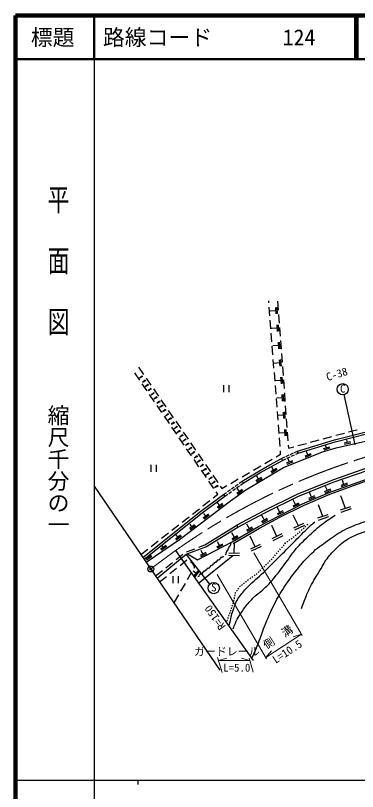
# Model space of a CAD drawing. Units: millimetres, scale not verified. Extents: x 40000 to 680000, y 20000 to 380000.
# Drawn here: x 40000 to 118252, y 202409 to 380000 of the extents above; entities that cross this region are included whole.
import ezdxf
from ezdxf.enums import TextEntityAlignment as Align

# ---------------------------------------------------------------- set-up
doc = ezdxf.new("R2010")
doc.units = ezdxf.units.MM
doc.header["$LTSCALE"] = 1000
doc.header["$PDMODE"] = 32
doc.header["$PDSIZE"] = 500
doc.linetypes.add('CHAIN', pattern=[18.5, 12, -1.5, 3.5, -1.5])
for name, color, linetype, lineweight in [('M-BGD', 7, 'Continuous', 25), ('M-BMK', 2, 'CHAIN', 13), ('M-BMK-SRVR', 3, 'Continuous', 25), ('M-STR-HTXT', 7, 'Continuous', 13), ('M-STR-STRC', 7, 'Continuous', 25), ('M-TTL', 2, 'Continuous', 140), ('M-TTL-BAND', 7, 'Continuous', 25), ('M-TTL-LINE', 7, 'Continuous', 50)]:
    doc.layers.add(name, color=color, linetype=linetype, lineweight=lineweight)
doc.layers.add('M-OTRS', color=6, linetype='Continuous')
doc.layers.add('M-TTL-TXT', color=7, linetype='Continuous')
doc.styles.add('@ＭＳ ゴシック', font='')
doc.styles.add('ＭＳ ゴシック', font='')
doc.styles.get('@ＭＳ ゴシック').set_extended_font_data('@MS Gothic')
doc.styles.get('ＭＳ ゴシック').set_extended_font_data('MS Gothic')

msp = doc.modelspace()

# ---------------------------------------------------------------- linework, layer by layer
at = {"layer": 'M-BGD'}
for p, q in [((97995, 314272), (97964, 314678)), ((99983, 314598), (100129, 312603)), ((98226, 311281), (98072, 313275)), ((99484, 313195), (99594, 311699)), ((99783, 313217), (99893, 311721)), ((99539, 312447), (98244, 312352)), ((100202, 311606), (100348, 309611)), ((98457, 308290), (98303, 310284)), ((99776, 309205), (99886, 307709)), ((100076, 309227), (100185, 307731)), ((98687, 305299), (98534, 307293)), ((99831, 308457), (98551, 308364)), ((100421, 308614), (100567, 306619)), ((100641, 305622), (100787, 303627)), ((98918, 302308), (98764, 304302)), ((100123, 304468), (98859, 304376)), ((100069, 305216), (100178, 303720)), ((100368, 305238), (100477, 303742)), ((100860, 302630), (101006, 300635)), ((99149, 299317), (98995, 301311)), ((100416, 300479), (99167, 300387)), ((100361, 301227), (100470, 299731)), ((100660, 301249), (100770, 299753)), ((68160, 299494), (69294, 297846)), ((101079, 299638), (101225, 297643)), ((68428, 296544), (67299, 298194)), ((68996, 297495), (68378, 296972)), ((69041, 297429), (68378, 296972)), ((69087, 297362), (68378, 296972)), ((68996, 297495), (69087, 297362)), ((69860, 297022), (70994, 295374)), ((99380, 296326), (99226, 298320)), ((100653, 297237), (100763, 295741)), ((100952, 297259), (101062, 295763)), ((101298, 296646), (101444, 294651)), ((70123, 294068), (68993, 295719)), ((69654, 296539), (69034, 296014)), ((69700, 296472), (69034, 296014)), ((69746, 296406), (69034, 296014)), ((69654, 296539), (69746, 296406)), ((70313, 295582), (69690, 295055)), ((70359, 295515), (69690, 295055)), ((70405, 295448), (69690, 295055)), ((70313, 295582), (70405, 295448)), ((87629, 295432), (87629, 293832)), ((88829, 295432), (88829, 293832)), ((99610, 293335), (99457, 295329)), ((100708, 296489), (99474, 296399)), ((70972, 294625), (70346, 294095)), ((71018, 294558), (70346, 294095)), ((71064, 294491), (70346, 294095)), ((71817, 291592), (70687, 293243)), ((70972, 294625), (71064, 294491)), ((71631, 293667), (71003, 293135)), ((71678, 293600), (71003, 293135)), ((71724, 293533), (71003, 293135)), ((71560, 294550), (72694, 292902)), ((71631, 293667), (71724, 293533)), ((100945, 293248), (101055, 291752)), ((101244, 293270), (101354, 291774)), ((101517, 293654), (101663, 291659)), ((72291, 292709), (71660, 292175)), ((72338, 292641), (71660, 292175)), ((72384, 292574), (71660, 292175)), ((72291, 292709), (72384, 292574)), ((72951, 291750), (72318, 291214)), ((72998, 291682), (72318, 291214)), ((73045, 291614), (72318, 291214)), ((72951, 291750), (73045, 291614)), ((73260, 292078), (74394, 290430)), ((99841, 290344), (99687, 292338)), ((101000, 292500), (99782, 292411)), ((73511, 289116), (72381, 290767)), ((73612, 290791), (72976, 290252)), ((73659, 290723), (72976, 290252)), ((73706, 290654), (72976, 290252)), ((73612, 290791), (73706, 290654)), ((74273, 289831), (73634, 289290)), ((74320, 289762), (73634, 289290)), ((74367, 289694), (73634, 289290)), ((74273, 289831), (74367, 289694)), ((74960, 289607), (76094, 287959)), ((101736, 290662), (101882, 288667)), ((75205, 286641), (74076, 288291)), ((74934, 288870), (74293, 288328)), ((74982, 288802), (74293, 288328)), ((75029, 288733), (74293, 288328)), ((74934, 288870), (75029, 288733)), ((75596, 287909), (74952, 287364)), ((75644, 287840), (74952, 287364)), ((75691, 287771), (74952, 287364)), ((75596, 287909), (75691, 287771)), ((100072, 287352), (99918, 289346)), ((101292, 288511), (100090, 288423)), ((101237, 289259), (101347, 287763)), ((101537, 289281), (101646, 287785)), ((76258, 286948), (75612, 286400)), ((76306, 286878), (75612, 286400)), ((76354, 286809), (75612, 286400)), ((76258, 286948), (76354, 286809)), ((76921, 285986), (76272, 285436)), ((76660, 287135), (77794, 285487)), ((76921, 285986), (77017, 285846)), ((100303, 284361), (100149, 286355)), ((101955, 287670), (102101, 285675)), ((76899, 284165), (75770, 285815)), ((76969, 285916), (76272, 285436)), ((77017, 285846), (76272, 285436)), ((77584, 285023), (76932, 284471)), ((77632, 284953), (76932, 284471)), ((77680, 284883), (76932, 284471)), ((77584, 285023), (77680, 284883)), ((78360, 284663), (79494, 283015)), ((101584, 284522), (100397, 284435)), ((101529, 285270), (101639, 283774)), ((101829, 285291), (101938, 283795)), ((102174, 284678), (102321, 282683)), ((113023, 282922), (120840, 284888)), ((113158, 282440), (120951, 284400)), ((113325, 283927), (115254, 284452)), ((116219, 284715), (117712, 285122)), ((117712, 285122), (118155, 285215)), ((78593, 281689), (77464, 283339)), ((78247, 284060), (77593, 283506)), ((78295, 283989), (77593, 283506)), ((78344, 283919), (77593, 283506)), ((78247, 284060), (78344, 283919)), ((78910, 283096), (78254, 282540)), ((78959, 283025), (78254, 282540)), ((79008, 282955), (78254, 282540)), ((78910, 283096), (79008, 282955)), ((100533, 281370), (100380, 283364)), ((104534, 280320), (113023, 282922)), ((104680, 279842), (113158, 282440)), ((107536, 282349), (109465, 282875)), ((110430, 283138), (112360, 283664)), ((116688, 282447), (115225, 282117)), ((115956, 282282), (115817, 282896)), ((79575, 282131), (78915, 281573)), ((79623, 282060), (78915, 281573)), ((79672, 281990), (78915, 281573)), ((80288, 279213), (79158, 280864)), ((79575, 282131), (79672, 281990)), ((80239, 281166), (79577, 280606)), ((80288, 281095), (79577, 280606)), ((80337, 281024), (79577, 280606)), ((80061, 282191), (81194, 280543)), ((80239, 281166), (80337, 281024)), ((102394, 281686), (102447, 280962)), ((102447, 280962), (103676, 281298)), ((104641, 281560), (106571, 282086)), ((111862, 281243), (110429, 280798)), ((111951, 280956), (110518, 280512)), ((111145, 281021), (110962, 281613)), ((116754, 282155), (115291, 281824)), ((80904, 280201), (80239, 279638)), ((80953, 280129), (80239, 279638)), ((81002, 280058), (80239, 279638)), ((81569, 279235), (80902, 278670)), ((81618, 279163), (80902, 278670)), ((81668, 279091), (80902, 278670)), ((80904, 280201), (81002, 280058)), ((81569, 279235), (81668, 279091)), ((81761, 279719), (82894, 278071)), ((99609, 278984), (100670, 279604)), ((100670, 279604), (100610, 280373)), ((100879, 278633), (101605, 278969)), ((101877, 279094), (102604, 279429)), ((102116, 278656), (102842, 278991)), ((102876, 279555), (103603, 279890)), ((103114, 279117), (103840, 279453)), ((103875, 280016), (104534, 280320)), ((104112, 279579), (104680, 279842)), ((104680, 279842), (104534, 280320)), ((107582, 279708), (106186, 279157)), ((107692, 279429), (106297, 278878)), ((106884, 279432), (106519, 280358)), ((70970, 277199), (70970, 275599)), ((72170, 277199), (72170, 275599)), ((81982, 276737), (80852, 278388)), ((82235, 278268), (81565, 277701)), ((82284, 278196), (81565, 277701)), ((82334, 278124), (81565, 277701)), ((82901, 277301), (82228, 276731)), ((82950, 277229), (82228, 276731)), ((83000, 277156), (82228, 276731)), ((82235, 278268), (82334, 278124)), ((82901, 277301), (83000, 277156)), ((83461, 277247), (84594, 275600)), ((95835, 275816), (98168, 277162)), ((97019, 277469), (98746, 278479)), ((98168, 277162), (100879, 278633)), ((98413, 276725), (101117, 278194)), ((100879, 278633), (101117, 278194)), ((101117, 278194), (101843, 278530)), ((103360, 278074), (101965, 277523)), ((103471, 277795), (102075, 277244)), ((102663, 277799), (102298, 278724)), ((83676, 274261), (82547, 275912)), ((83567, 276333), (82892, 275761)), ((83617, 276260), (82892, 275761)), ((83667, 276188), (82892, 275761)), ((84234, 275365), (83556, 274791)), ((84284, 275292), (83556, 274791)), ((83567, 276333), (83667, 276188)), ((84234, 275365), (84334, 275219)), ((91840, 274440), (93567, 275449)), ((91850, 273410), (95835, 275816)), ((92109, 272982), (96089, 275385)), ((94430, 275954), (96156, 276964)), ((96089, 275385), (98413, 276725)), ((99706, 276322), (98422, 275547)), ((99861, 276066), (98577, 275290)), ((99064, 275935), (98662, 276601)), ((120554, 276443), (112502, 273633)), ((84334, 275219), (83556, 274791)), ((84901, 274396), (84221, 273820)), ((84951, 274323), (84221, 273820)), ((85002, 274250), (84221, 273820)), ((84901, 274396), (85002, 274250)), ((85161, 274776), (86294, 273128)), ((89251, 272925), (90977, 273935)), ((96282, 274255), (94998, 273480)), ((96437, 273998), (95153, 273223)), ((95640, 273867), (95199, 274597)), ((112502, 273633), (104397, 270364)), ((111808, 270824), (120558, 274001)), ((111954, 270451), (120682, 273620)), ((115157, 272678), (114807, 273641)), ((85370, 271786), (84241, 273436)), ((85569, 273426), (84886, 272848)), ((85619, 273353), (84886, 272848)), ((85670, 273280), (84886, 272848)), ((86237, 272456), (85551, 271876)), ((86287, 272383), (85551, 271876)), ((86338, 272309), (85551, 271876)), ((85569, 273426), (85670, 273280)), ((86237, 272456), (86338, 272309)), ((86861, 272304), (87242, 271750)), ((87242, 271750), (88388, 272420)), ((89403, 271670), (90055, 272134)), ((89701, 271269), (90352, 271733)), ((90299, 272308), (90951, 272771)), ((90597, 271907), (91249, 272370)), ((91219, 271076), (90707, 271801)), ((91196, 272945), (91848, 273409)), ((91493, 272544), (92109, 272982)), ((91850, 273410), (92109, 272982)), ((111354, 271283), (110955, 272227)), ((115862, 272934), (114452, 272422)), ((115964, 272652), (114554, 272140)), ((82441, 266559), (87610, 270395)), ((82746, 266162), (87908, 269994)), ((85217, 269596), (86293, 270437)), ((86293, 270437), (85935, 270960)), ((87610, 270395), (88262, 270859)), ((87610, 270395), (87908, 269994)), ((87908, 269994), (88560, 270457)), ((88506, 271033), (89158, 271496)), ((88804, 270631), (89456, 271095)), ((91831, 271509), (90606, 270643)), ((92004, 271263), (90779, 270398)), ((104397, 270364), (96807, 266637)), ((105696, 268239), (111808, 270824)), ((105864, 267876), (111954, 270451)), ((108419, 270042), (107038, 269458)), ((107729, 269750), (107248, 270885)), ((112045, 271575), (110663, 270991)), ((112161, 271299), (110780, 270715)), ((115486, 267170), (114479, 270036)), ((82854, 267747), (84429, 268979)), ((87359, 268280), (86162, 267377)), ((86761, 267829), (86249, 268506)), ((100312, 265520), (105696, 268239)), ((104761, 268396), (103424, 267716)), ((104092, 268056), (103533, 269154)), ((108536, 269766), (107155, 269182)), ((69150, 255964), (82441, 266559)), ((80490, 265899), (82066, 267131)), ((87540, 268041), (86342, 267138)), ((96807, 266637), (90666, 263351)), ((101187, 266634), (99851, 265954)), ((100519, 266294), (99960, 267392)), ((100496, 265165), (105864, 267876)), ((104897, 268129), (103560, 267448)), ((110296, 265348), (109361, 268009)), ((116665, 267584), (114306, 266756)), ((116831, 267113), (114472, 266284)), ((69462, 255573), (82746, 266162)), ((78127, 264051), (79703, 265283)), ((84166, 265872), (82968, 264968)), ((83567, 265420), (83098, 266042)), ((84347, 265632), (83149, 264729)), ((95600, 263016), (100312, 265520)), ((95794, 262666), (100496, 265165)), ((97600, 264865), (96301, 264114)), ((96950, 264489), (96333, 265557)), ((101323, 266367), (99987, 265686)), ((104757, 263194), (103563, 265657)), ((111476, 265762), (109117, 264933)), ((111641, 265290), (109283, 264462)), ((75764, 262203), (77340, 263435)), ((80973, 263463), (79775, 262559)), ((80374, 263011), (79946, 263578)), ((81153, 263223), (79956, 262320)), ((83291, 258841), (90640, 263337)), ((83551, 258414), (90901, 262911)), ((89589, 259542), (95600, 263016)), ((94189, 262894), (92891, 262143)), ((93540, 262518), (92923, 263586)), ((97750, 264605), (96451, 263854)), ((99808, 260795), (98617, 263252)), ((105882, 263740), (103632, 262649)), ((106100, 263290), (103850, 262199)), ((106243, 262948), (106465, 263150)), ((106686, 263352), (106908, 263555)), ((73401, 260355), (74977, 261587)), ((77180, 260602), (76794, 261114)), ((90130, 260547), (89513, 261615)), ((89789, 259195), (95794, 262666)), ((94339, 262634), (93041, 261883)), ((100933, 261340), (98683, 260250)), ((104006, 260952), (104246, 261132)), ((104470, 261331), (104692, 261533)), ((104913, 261735), (105135, 261937)), ((105357, 262139), (105578, 262342)), ((105800, 262544), (106022, 262746)), ((71038, 258506), (72614, 259738)), ((77779, 261054), (76582, 260151)), ((77960, 260814), (76762, 259911)), ((86663, 258701), (86237, 259523)), ((90779, 260923), (89480, 260172)), ((90929, 260663), (89630, 259912)), ((94859, 258396), (93667, 260853)), ((101151, 260890), (98901, 259800)), ((101643, 259112), (101804, 259300)), ((101804, 259300), (101846, 259332)), ((102086, 259512), (102326, 259692)), ((102566, 259872), (102806, 260052)), ((103046, 260232), (103286, 260412)), ((103526, 260592), (103766, 260772)), ((68675, 256658), (70250, 257890)), ((74437, 258736), (73196, 257893)), ((74605, 258487), (73364, 257645)), ((73816, 258314), (73588, 258649)), ((76637, 257555), (94400, 232361)), ((79143, 257243), (81009, 257962)), ((81942, 258322), (83291, 258841)), ((82891, 256746), (82465, 257568)), ((87328, 259046), (85997, 258356)), ((87466, 258780), (86135, 258089)), ((90032, 256891), (90123, 259276)), ((95984, 258941), (93734, 257851)), ((96202, 258491), (93952, 257401)), ((100087, 257285), (100282, 257513)), ((100476, 257742), (100671, 257970)), ((100865, 258198), (101060, 258427)), ((101254, 258655), (101449, 258883)), ((71039, 256469), (69798, 255626)), ((71207, 256221), (69966, 255378)), ((70418, 256048), (70335, 256170)), ((76740, 255471), (78307, 256714)), ((81908, 250079), (89754, 256401)), ((83557, 257091), (82225, 256401)), ((83695, 256825), (82363, 256134)), ((91262, 256344), (88764, 256439)), ((91281, 256844), (88783, 256939)), ((98920, 255915), (99114, 256143)), ((99309, 256371), (99503, 256600)), ((99698, 256828), (99892, 257056)), ((74390, 253606), (75956, 254849)), ((77642, 254148), (79201, 255400)), ((80007, 255068), (80297, 254860)), ((80297, 254860), (80991, 253795)), ((96810, 253783), (97023, 253995)), ((97236, 254206), (97449, 254417)), ((97662, 254628), (97875, 254840)), ((98088, 255051), (98301, 255262)), ((98514, 255473), (98708, 255666)), ((98708, 255666), (98725, 255686)), ((72039, 251742), (73606, 252985)), ((75303, 252269), (76863, 253521)), ((80300, 252610), (79292, 250882)), ((81267, 252344), (80628, 252858)), ((81737, 252928), (80797, 251759)), ((80991, 253795), (80803, 253474)), ((81971, 252740), (81031, 251571)), ((95063, 252144), (95307, 252318)), ((95532, 252516), (95745, 252727)), ((95958, 252938), (96171, 253149)), ((96384, 253361), (96597, 253572)), ((72965, 250390), (74524, 251643)), ((75990, 251696), (75990, 250096)), ((77190, 251696), (77190, 250096)), ((92649, 250364), (92885, 250549)), ((93121, 250734), (93357, 250920)), ((93595, 251102), (93840, 251276)), ((94084, 251450), (94329, 251623)), ((94574, 251797), (94818, 251971)), ((78788, 250019), (77781, 248291)), ((90933, 248718), (91107, 248963)), ((91280, 249208), (91412, 249393)), ((91412, 249393), (91469, 249438)), ((91705, 249623), (91941, 249808)), ((92177, 249994), (92413, 250179)), ((77277, 247427), (76270, 245699)), ((90201, 247117), (90260, 247411)), ((90320, 247705), (90362, 247912)), ((90362, 247912), (90413, 247984)), ((90586, 248229), (90760, 248474)), ((89607, 244796), (89705, 245080)), ((89804, 245363), (89903, 245646)), ((89963, 245940), (90022, 246234)), ((90082, 246528), (90141, 246822)), ((89015, 243097), (89114, 243380)), ((89212, 243663), (89311, 243947)), ((89410, 244230), (89508, 244513)), ((88423, 241397), (88522, 241680)), ((88620, 241963), (88719, 242247)), ((88818, 242530), (88916, 242813))]:
    msp.add_line(p, q, dxfattribs=at)
for points in [[(69872, 254909), (77494, 260087), (89165, 268891), (92739, 271415), (101301, 276584), (110239, 280111), (113362, 281080), (125154, 283746), (139962, 286748), (151108, 288094), (161231, 288659), (170547, 288498), (179270, 287852), (188854, 286475), (206951, 283484), (223373, 280927), (225973, 280134), (228929, 278674), (232473, 276263), (234412, 274702), (238073, 271094), (241591, 266158), (250383, 249249)], [(90640, 263337), (90901, 262911), (97035, 266192), (104601, 269907), (112678, 273165), (120701, 275965)], [(79354, 256803), (81629, 255416), (89589, 259542)], [(72389, 251231), (79044, 256684), (83551, 258414)]]:
    msp.add_lwpolyline(points, dxfattribs=at)
for centre, start, end in [((89513, 258990), 108.95012, 196.15576), ((88582, 257197), 108.95012, 196.15576), ((88351, 257892), 288.95012, 16.15576), ((89047, 258093), 108.95012, 196.15576), ((88816, 258788), 288.95012, 16.15576), ((86507, 255792), 265.05699, 352.26263), ((87225, 255694), 85.05699, 172.26263), ((87256, 256418), 265.05699, 352.26263), ((87885, 256995), 288.95012, 16.15576), ((84859, 253801), 85.05699, 172.26263), ((84929, 254530), 265.05699, 352.26263), ((85648, 254432), 85.05699, 172.26263), ((85718, 255161), 265.05699, 352.26263), ((86436, 255063), 85.05699, 172.26263), ((82493, 251908), 85.05699, 172.26263), ((82563, 252637), 265.05699, 352.26263), ((83282, 252539), 85.05699, 172.26263), ((83352, 253268), 265.05699, 352.26263), ((84070, 253170), 85.05699, 172.26263), ((84141, 253899), 265.05699, 352.26263), ((81775, 252006), 265.05699, 352.26263)]:
    msp.add_arc(centre, 362, start, end, dxfattribs=at)
for points, knots in [([(94077, 232820), (94820, 234525), (95018, 234981), (95574, 236386), (96154, 237853), (96382, 238711), (96974, 240173), (97802, 242222), (98285, 243365), (99271, 245343), (100042, 246889), (100561, 247713), (101497, 249166), (102740, 251095), (103551, 252103), (104997, 253886), (106000, 255123), (106590, 255802), (107743, 256901), (109090, 258186), (109965, 258776), (111476, 259863), (112894, 260882), (113690, 261475), (115245, 262268), (116937, 263131), (117950, 263493), (119750, 264099), (122080, 264883), (123443, 265132), (125817, 265768), (128302, 266434), (129730, 266681), (132189, 267437), (134946, 268286), (136462, 268850), (139171, 269842), (140830, 270450), (141716, 270908), (143389, 271476), (145014, 272027), (145921, 272361), (147589, 272768), (148978, 273108), (149771, 273283), (151196, 273396), (153028, 273542), (154065, 273363), (155899, 273253), (157607, 273150), (158568, 273095), (160260, 272840), (161901, 272593), (162814, 272396), (164425, 271996), (165931, 271622), (166784, 271414), (168230, 270848), (170124, 270105), (171074, 269437), (172878, 268496), (174383, 267712), (175160, 267141), (176701, 266432), (178292, 265701), (179224, 265372), (180901, 264871), (183662, 264045), (185266, 263784), (188099, 263255), (191122, 262691), (192849, 262564), (195906, 262232), (199650, 261826), (200904, 261766), (205518, 261487)], [0, 0, 0, 0, 1, 1, 1, 2, 2, 2, 3, 3, 3, 4, 4, 4, 5, 5, 5, 6, 6, 6, 7, 7, 7, 8, 8, 8, 9, 9, 9, 10, 10, 10, 11, 11, 11, 12, 12, 12, 13, 13, 13, 14, 14, 14, 15, 15, 15, 16, 16, 16, 17, 17, 17, 18, 18, 18, 19, 19, 19, 20, 20, 20, 21, 21, 21, 22, 22, 22, 23, 23, 23, 24, 24, 24, 25, 25, 25, 25]), ([(105456, 244307), (105818, 245377), (105924, 245673), (106264, 246533), (106684, 247595), (106929, 248190), (107448, 249207), (108257, 250791), (108828, 251615), (109746, 253138), (110442, 254293), (110741, 255006), (111576, 256064), (112376, 257076), (112891, 257594), (113838, 258469), (114698, 259263), (115210, 259698), (116225, 260282), (118243, 261441), (119547, 261764), (121753, 262507), (123907, 263232), (125219, 263254), (127425, 263799), (130461, 264550), (132165, 264968), (135161, 265864), (138236, 266783), (139889, 267513), (142951, 268475), (145608, 269310), (147038, 270062), (149789, 270494), (152151, 270866), (153511, 270875), (155901, 270817), (157794, 270772), (158864, 270659), (160720, 270279), (163447, 269721), (164890, 269060), (167531, 268179), (170485, 267194), (172151, 266667), (175043, 265514), (177749, 264435), (179187, 263648), (181827, 262417), (185263, 260815), (187242, 260019), (190577, 258217), (192611, 257119), (193541, 256145), (195585, 255067), (198255, 253660), (199611, 252390), (202558, 251738), (203983, 251423), (204833, 251824), (206291, 251882), (207161, 251916), (207655, 252087), (208517, 251971), (209576, 251829), (210166, 251610), (211119, 251128), (212584, 250387), (213273, 249740), (214673, 248884), (217505, 247153), (219124, 246237), (221987, 244559), (223918, 243427), (225081, 242922), (226941, 241678), (228214, 240827), (228652, 240517), (230121, 239386)], [0, 0, 0, 0, 1, 1, 1, 2, 2, 2, 3, 3, 3, 4, 4, 4, 5, 5, 5, 6, 6, 6, 7, 7, 7, 8, 8, 8, 9, 9, 9, 10, 10, 10, 11, 11, 11, 12, 12, 12, 13, 13, 13, 14, 14, 14, 15, 15, 15, 16, 16, 16, 17, 17, 17, 18, 18, 18, 19, 19, 19, 20, 20, 20, 21, 21, 21, 22, 22, 22, 23, 23, 23, 24, 24, 24, 25, 25, 25, 26, 26, 26, 26]), ([(89796, 239606), (90003, 240241), (90094, 240434), (90317, 240952), (90886, 242271), (91389, 242926), (92202, 244111), (92955, 245210), (93477, 245761), (94409, 246713), (95425, 247751), (96197, 248114), (97227, 249136), (98055, 249958), (98500, 250440), (99237, 251344), (100489, 252880), (101136, 253784), (102307, 255383), (102933, 256238), (103217, 256768), (103886, 257590), (104859, 258786), (105532, 259345), (106632, 260426), (107719, 261494), (108325, 262100), (109504, 263065), (110851, 264167), (111392, 264500), (113148, 265631)], [0, 0, 0, 0, 1, 1, 1, 2, 2, 2, 3, 3, 3, 4, 4, 4, 5, 5, 5, 6, 6, 6, 7, 7, 7, 8, 8, 8, 9, 9, 9, 10, 10, 10, 10]), ([(88974, 240549), (89280, 242124), (89359, 242626), (89800, 243901), (90155, 244928), (90314, 245537), (90877, 246467), (91493, 247488), (91972, 247977), (92779, 248855), (94056, 250241), (94936, 250854), (96297, 252157), (97490, 253299), (98155, 253941), (99330, 255101), (100735, 256486), (101513, 257271), (102902, 258673), (104085, 259866), (104712, 260571), (105918, 261742), (106897, 262693), (107224, 262999), (108465, 264135)], [0, 0, 0, 0, 1, 1, 1, 2, 2, 2, 3, 3, 3, 4, 4, 4, 5, 5, 5, 6, 6, 6, 7, 7, 7, 8, 8, 8, 8])]:
    msp.add_open_spline(points, degree=3, knots=knots, dxfattribs=at)
at = {"layer": 'M-BMK'}
msp.add_line((70951, 253332), (76637, 257555), dxfattribs=at)
msp.add_arc((164191, 134439), 151074, 80.53198, 125.41894, dxfattribs=at)
at = {"layer": 'M-BMK-SRVR'}
msp.add_line((57995, 272265), (86777, 230206), dxfattribs=at)
msp.add_circle((70951, 253332), 674, dxfattribs=at)
at = {"layer": 'M-OTRS'}
for p in [(70951, 253332), (70954, 253333)]:
    msp.add_point(p, dxfattribs=at)
at = {"layer": 'M-STR-HTXT'}
for p, q in [((94551, 257022), (105611, 238077)), ((86124, 252088), (97462, 232758)), ((97279, 233069), (105417, 238410)), ((105417, 238410), (103517, 237783)), ((97279, 233069), (98610, 234562)), ((86258, 233065), (87281, 229672)), ((86456, 232408), (88388, 232925)), ((93657, 232408), (91725, 232925)), ((93500, 232957), (94416, 229753)), ((86456, 232408), (93657, 232408))]:
    msp.add_line(p, q, dxfattribs=at)
at = {"layer": 'M-STR-STRC'}
for p, q in [((117706, 281773), (115216, 293238)), ((84433, 249862), (79044, 256684))]:
    msp.add_line(p, q, dxfattribs=at)
for centre in [(114867, 294479), (85363, 248969)]:
    msp.add_circle(centre, 1289, dxfattribs=at)
at = {"layer": 'M-TTL'}
for p, q in [((40000, 380000), (40000, 20000)), ((680000, 380000), (40000, 380000))]:
    msp.add_line(p, q, dxfattribs=at)
at = {"layer": 'M-TTL-BAND'}
for p, q in [((58000, 370000), (58000, 20000)), ((40000, 205000), (579000, 205000)), ((68000, 205000), (68000, 204000))]:
    msp.add_line(p, q, dxfattribs=at)
at = {"layer": 'M-TTL-LINE'}
for p, q in [((58000, 380000), (58000, 370000)), ((117750, 380000), (117750, 370000)), ((118250, 380000), (118250, 370000)), ((40000, 370000), (680000, 370000))]:
    msp.add_line(p, q, dxfattribs=at)

# ---------------------------------------------------------------- texts
at = {"layer": 'M-BGD', "style": 'ＭＳ ゴシック'}
msp.add_text('R=150', height=1833, rotation=125.186, dxfattribs=at).set_placement((88649, 240518), align=Align.BOTTOM_LEFT)
at = {"layer": 'M-STR-HTXT', "style": 'ＭＳ ゴシック'}
for s, p in [('側\u3000溝', (97733, 234467)), ('L=10.5', (99845, 231138))]:
    msp.add_text(s, height=1833, rotation=33.279, dxfattribs=at).set_placement(p, align=Align.BOTTOM_LEFT)
for s, p in [('ガードレール', (80843, 232964)), ('L=5.0', (87506, 229289))]:
    msp.add_text(s, height=1833, dxfattribs=at).set_placement(p, align=Align.BOTTOM_LEFT)
at = {"layer": 'M-STR-STRC', "style": 'ＭＳ ゴシック'}
msp.add_text('C-38', height=1833, rotation=17.419, dxfattribs=at).set_placement((111592, 295788), align=Align.BOTTOM_LEFT)
for s, p in [('C', (114263, 293153)), ('S', (84759, 247643))]:
    msp.add_text(s, height=1833, dxfattribs=at).set_placement(p, align=Align.BOTTOM_LEFT)
at = {"layer": 'M-TTL-BAND', "style": '@ＭＳ ゴシック', "width": 1.4}
msp.add_text('平  面  図', height=3666, rotation=270, dxfattribs=at).set_placement((49777, 306475), align=Align.MIDDLE_RIGHT)
at = {"layer": 'M-TTL-BAND', "style": '@ＭＳ ゴシック'}
msp.add_text('縮尺千分の一', height=3666, rotation=270, dxfattribs=at).set_placement((49777, 261030), align=Align.MIDDLE_RIGHT)
at = {"layer": 'M-TTL-TXT', "style": 'ＭＳ ゴシック'}
msp.add_text('標題', height=3666, dxfattribs=at).set_placement((48500, 375000), align=Align.MIDDLE_CENTER)
for s, p in [('路線コード', (60000, 375000)), ('124', (101142, 375000))]:
    msp.add_text(s, height=3666, dxfattribs=at).set_placement(p, align=Align.MIDDLE_LEFT)

doc.saveas('drawing.dxf')
